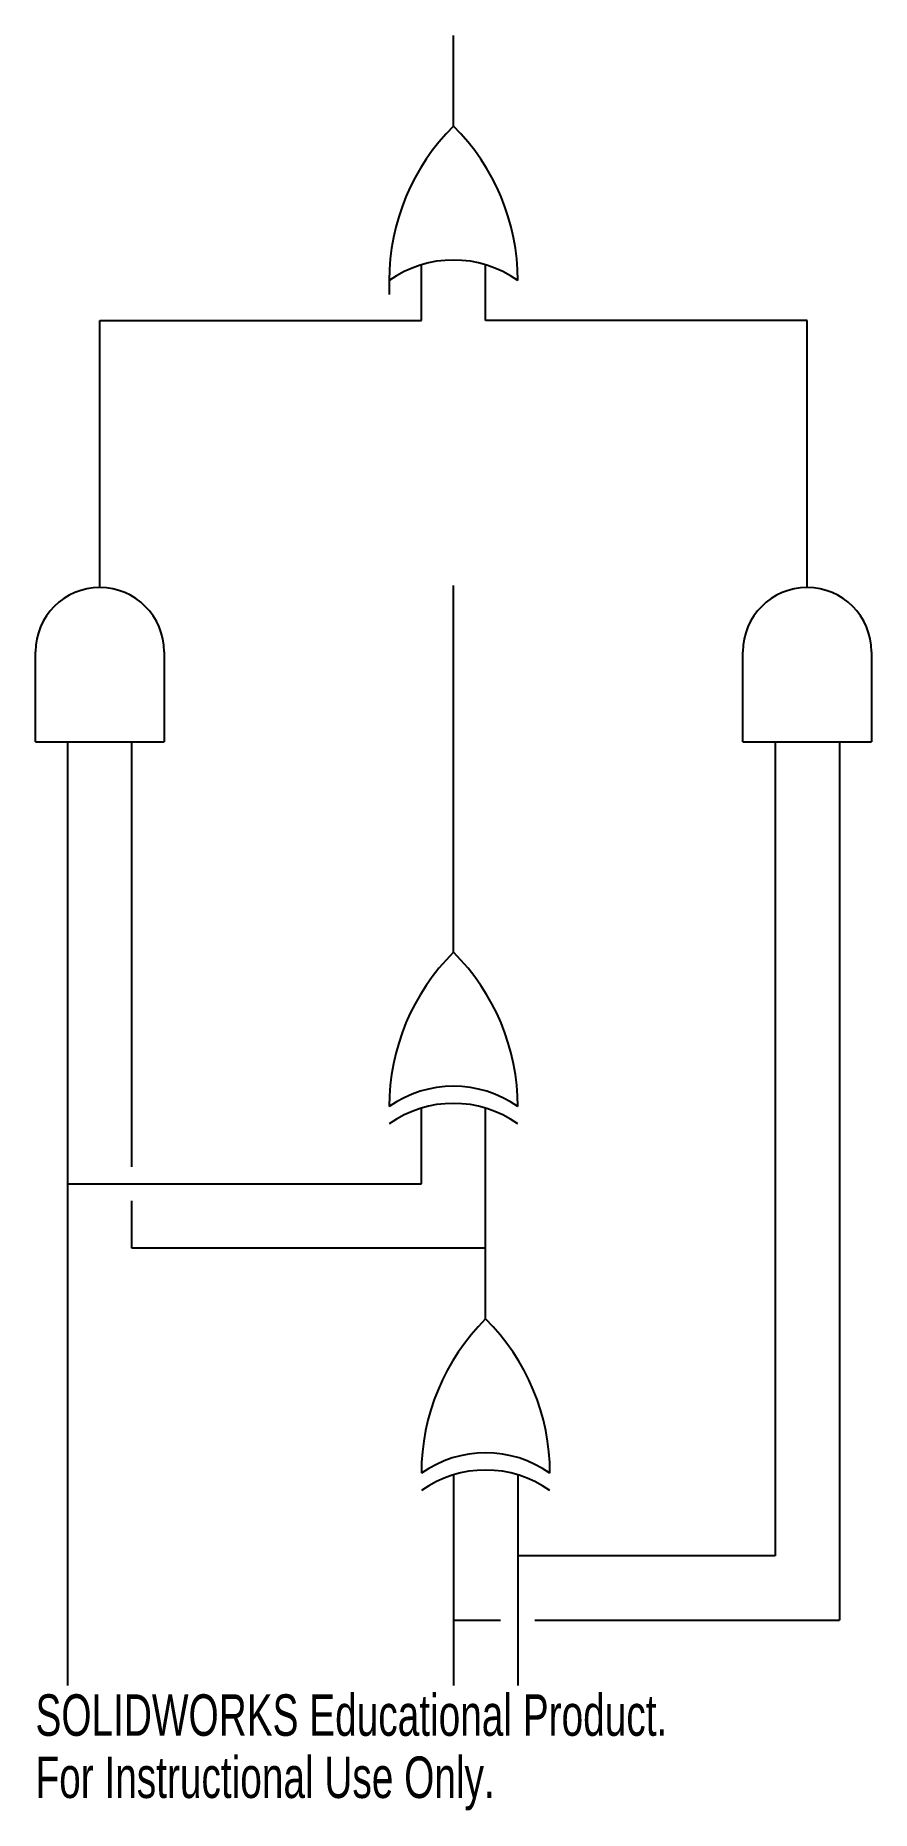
# Model space of a CAD drawing. Header units: inches. Extents: x -1.92 to 1.92, y -4.36 to 3.79.
import ezdxf

# ---------------------------------------------------------------- set-up
doc = ezdxf.new("R2010")
doc.units = ezdxf.units.IN
doc.header["$MEASUREMENT"] = 0
doc.linetypes.add('CENTERX2', pattern=[0.8, 0.5, -0.1, 0.1, -0.1])
doc.styles.add('SLDTEXTSTYLE0', font='TXT', dxfattribs={"width": 0.7})

msp = doc.modelspace()

# ---------------------------------------------------------------- linework, layer by layer
at = {"color": 7, "linetype": 'Continuous'}
for p, q in [((0, 3.3707), (0, 3.7863)), ((-0.1476, 2.4781), (-0.1476, 2.734)), ((0.1476, 2.4781), (0.1476, 2.734)), ((-1.624, 1.253), (-1.624, 2.4781)), ((-1.624, 2.4781), (-0.1476, 2.4781)), ((1.624, 2.4781), (0.1476, 2.4781)), ((1.624, 1.253), (1.624, 2.4781)), ((0, -0.4207), (0, 1.2621)), ((-1.9193, 0.5444), (-1.9193, 0.9578)), ((-1.3287, 0.9578), (-1.3287, 0.5444)), ((1.3287, 0.5444), (1.3287, 0.9578)), ((1.9193, 0.9578), (1.9193, 0.5444)), ((-1.9193, 0.5444), (-1.3287, 0.5444)), ((-1.7717, 0.5444), (-1.7717, -3.7863)), ((-1.4764, -1.405), (-1.4764, 0.5444)), ((1.3287, 0.5444), (1.9193, 0.5444)), ((1.4764, 0.5444), (1.4764, -3.191)), ((1.7717, 0.5444), (1.7717, -3.4863)), ((-0.1476, -1.4837), (-0.1476, -1.1361)), ((0.1476, -2.1035), (0.1476, -1.1361)), ((-1.7717, -1.4837), (-0.1476, -1.4837)), ((-1.4764, -1.779), (-1.4764, -1.5624)), ((0.1476, -1.779), (-1.4764, -1.779)), ((0, -2.8189), (0, -3.7863)), ((0.2953, -2.8189), (0.2953, -3.7863)), ((1.4764, -3.191), (0.2953, -3.191)), ((0, -3.4863), (0.2165, -3.4863)), ((0.374, -3.4863), (1.7717, -3.4863))]:
    msp.add_line(p, q, dxfattribs=at)
at = {"color": 7, "linetype": 'CENTERX2'}
msp.add_line((-0.2953, 2.662), (-0.2953, 2.598), dxfattribs=at)
at = {"color": 7, "linetype": 'Continuous'}
for centre, radius, start, end in [((0.7028, 2.662), 0.998, 134.76027, 180), ((-0.7028, 2.662), 0.998, 0, 45.23973), ((0, 2.244), 0.5118, 54.76558, 125.23442), ((-1.624, 0.9578), 0.2953, 0, 180), ((1.624, 0.9578), 0.2953, 0, 180), ((0.7028, -1.1294), 0.998, 134.76027, 180), ((-0.7028, -1.1294), 0.998, 0, 45.23973), ((0, -1.5474), 0.5118, 54.76558, 125.23442), ((0, -1.6262), 0.5118, 54.76558, 125.23442), ((0.8504, -2.8122), 0.998, 134.76027, 180), ((-0.5551, -2.8122), 0.998, 0, 45.23973), ((0.1476, -3.2302), 0.5118, 54.76558, 125.23442), ((0.1476, -3.309), 0.5118, 54.76558, 125.23442)]:
    msp.add_arc(centre, radius, start, end, dxfattribs=at)

# ---------------------------------------------------------------- texts
at = {"color": 7, "linetype": 'Continuous', "char_height": 0.1903, "attachment_point": 1, "style": 'SLDTEXTSTYLE0'}
for s, insert in [('SOLIDWORKS Educational Product.', (-1.9193, -3.8265)), ('For Instructional Use Only.', (-1.9193, -4.1119))]:
    msp.add_mtext(s, dxfattribs=dict(at, insert=insert))

doc.saveas('drawing.dxf')
